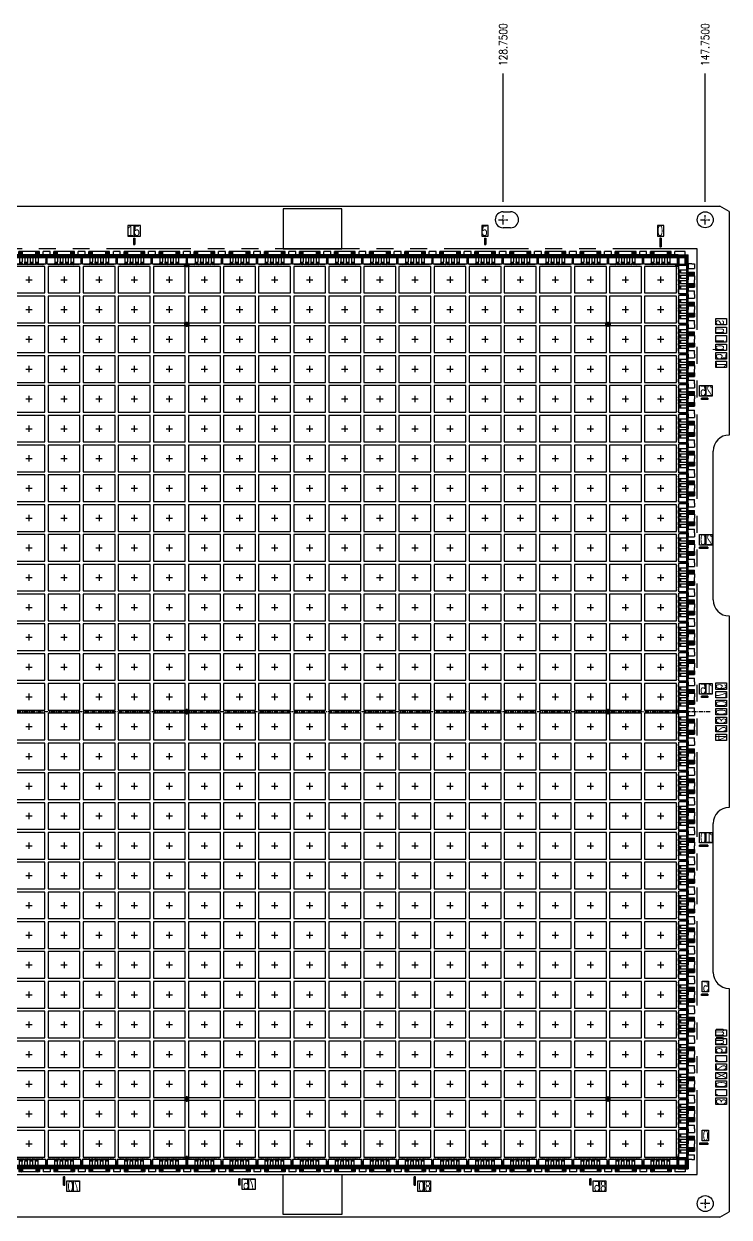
# Model space of a CAD drawing. Extents: x 24 to 818, y 14 to 516.
# Drawn here: x 537.4 to 670.1, y 289.8 to 514.1 of the extents above; entities that cross this region are included whole.
import ezdxf

# ---------------------------------------------------------------- set-up
doc = ezdxf.new("R2010")
doc.units = 0
doc.header["$LTSCALE"] = 12.7
doc.header["$MEASUREMENT"] = 0
doc.header["$PDMODE"] = 2
doc.linetypes.add('CENTER', pattern=[2, 1.25, -0.25, 0.25, -0.25])
doc.linetypes.add('PHANTOM', pattern=[2.5, 1.25, -0.25, 0.25, -0.25, 0.25, -0.25])
doc.layers.get('0').update_dxf_attribs({"linetype": 'CONTINUOUS'})
doc.layers.get('DEFPOINTS').update_dxf_attribs({"linetype": 'CONTINUOUS'})
for name, color, linetype in [('SH-02_CENTER', 2, 'CENTER'), ('SH-02_DIM', 4, 'CONTINUOUS'), ('SH-02_HATCH', 10, 'CONTINUOUS'), ('SH-02_HIDDEN', 6, 'CONTINUOUS'), ('SH-02_MISC', 5, 'CONTINUOUS'), ('SH-02_OBJECT', 7, 'CONTINUOUS'), ('SH-02_PHANTOM', 1, 'PHANTOM')]:
    doc.layers.add(name, color=color, linetype=linetype)
doc.styles.get("Standard").update_dxf_attribs({"font": 'simplex.shx', "width": 0.82})
doc.dimstyles.get("Standard").update_dxf_attribs({"dimtxt": 0.18, "dimasz": 0.18, "dimexe": 0.18, "dimexo": 0.0625, "dimgap": 0.09, "dimtad": 0, "dimtih": 1, "dimtoh": 1, "dimdec": 4, "dimzin": 0, "dimdsep": 46, "dimtxsty": 'STANDARD', "dimcen": 0.09, "dimadec": 0, "dimazin": 0, "dimtfac": 1, "dimtdec": 4, "dimtofl": 0, "dimtmove": 0, "dimatfit": 3, "dimfxl": 1, "dimtolj": 1, "dimtzin": 0, "dimarcsym": 0})

# ---------------------------------------------------------------- blocks, each defined once
blk = doc.blocks.new('*D11')
at = {"layer": 'DEFPOINTS', "color": 0, "ltscale": 0.05, "transparency": 16777216}
for p in [(627.57, 504.76), (627.57, 478.11), (370.07, 384.79)]:
    blk.add_point(p, dxfattribs=at)
at = {"layer": 'SH-02_DIM', "ltscale": 0.05, "transparency": 16777216}
blk.add_line((627.57, 480.65), (627.57, 504.76), dxfattribs=at)
at = {"layer": 'SH-02_DIM', "ltscale": 0.05, "transparency": 16777216, "insert": (627.57, 509.74), "char_height": 1.524, "attachment_point": 5, "rotation": 90}
blk.add_mtext('\\A1; 128.7500', dxfattribs=at)
blk = doc.blocks.new('_Open30')
at = {"color": 0, "lineweight": -2}
for p, q in [((-1, 0.268), (0, 0)), ((0, 0), (-1, -0.268)), ((0, 0), (-1, 0))]:
    blk.add_line(p, q, dxfattribs=at)
blk = doc.blocks.new('*D12')
at = {"layer": 'DEFPOINTS', "color": 0, "ltscale": 0.05, "transparency": 16777216}
for p in [(665.57, 504.76), (665.57, 478.11), (370.07, 384.79)]:
    blk.add_point(p, dxfattribs=at)
at = {"layer": 'SH-02_DIM', "ltscale": 0.05, "transparency": 16777216}
blk.add_line((665.57, 480.65), (665.57, 504.76), dxfattribs=at)
at = {"layer": 'SH-02_DIM', "ltscale": 0.05, "transparency": 16777216, "insert": (665.57, 509.74), "char_height": 1.524, "attachment_point": 5, "rotation": 90}
blk.add_mtext('\\A1; 147.7500', dxfattribs=at)
blk = doc.blocks.new('corner')
at = {"layer": 'SH-02_HATCH', "ltscale": 0.05}
h = blk.add_hatch(dxfattribs=at)
h.set_pattern_fill('ANSI31', color=256)
h.paths.add_polyline_path([(79.67, 300.39), (79.57, 300.39), (79.57, 300.59), (79.57, 300.69), (79.47, 300.69), (79.27, 300.69), (79.27, 300.79), (77.77, 300.79), (77.77, 300.59), (77.77, 298.89), (78.37, 298.89), (79.67, 298.89)])
h.paths.add_polyline_path([(78.37, 299.49), (78.37, 300.64), (79.52, 300.64), (79.52, 299.49)], flags=16)
at = {"layer": 'SH-02_OBJECT', "ltscale": 0.05}
for p, q in [((76.57, 300.59), (76.57, 300.79)), ((77.07, 300.59), (76.57, 300.59)), ((77.07, 300.59), (77.77, 300.59)), ((77.77, 300.59), (77.77, 300.79)), ((77.77, 300.59), (77.77, 298.89)), ((78.37, 298.89), (77.77, 298.89)), ((79.67, 298.89), (78.37, 298.89)), ((78.37, 298.89), (78.37, 298.29)), ((78.37, 298.29), (79.67, 298.29))]:
    blk.add_line(p, q, dxfattribs=at)
blk.add_lwpolyline([(79.52, 300.64), (78.37, 300.64), (78.37, 299.49), (79.52, 299.49)], close=True, dxfattribs=at)
blk = doc.blocks.new('A$C69FE2559')
at = {"layer": 'SH-02_CENTER', "ltscale": 0.05}
for p, q in [((1.2, 1.5), (1.8, 1.5)), ((1.5, 1.8), (1.5, 1.2))]:
    blk.add_line(p, q, dxfattribs=at)
at = {"layer": 'SH-02_MISC', "ltscale": 0.05}
blk.add_lwpolyline([(0, 0.25), (3, 0.25), (3, 2.75), (0, 2.75)], close=True, dxfattribs=at)
blk = doc.blocks.new('A$Cd491f884')
at = {"layer": 'SH-02_HATCH', "ltscale": 0.05}
h = blk.add_hatch(dxfattribs=at)
h.set_pattern_fill('ANSI31', color=256)
h.set_pattern_definition([(45, (-79.67464, -298.28592), (-0.08838835, 0.08838835), [])])
h.paths.add_polyline_path([(6.6, 2.1), (6.5, 2.1), (6.5, 2.3), (6.5, 2.4), (6.4, 2.4), (6.2, 2.4), (6.2, 2.5), (0.4, 2.5), (0.4, 2.4), (0.2, 2.4), (0.1, 2.4), (0.1, 2.3), (0.1, 2.1), (0, 2.1), (0, 0.6), (0.68, 0.6), (1.38, 0.6), (1.38, 0), (2.08, 0), (2.08, 0.6), (4.58, 0.6), (4.58, 0), (5.28, 0), (5.28, 0.6), (5.98, 0.6), (6.6, 0.6)])
h.paths.add_polyline_path([(0.15, 1.2), (0.15, 2.35), (1.45, 2.35, -0.267949), (1.54, 2.3), (1.58, 2.3, -0.258777), (1.72, 2.38), (1.88, 2.38, -0.258777), (2.02, 2.3), (2.06, 2.3, -0.267949), (2.15, 2.35), (2.45, 2.35, -0.267949), (2.54, 2.3), (2.58, 2.3, -0.258777), (2.72, 2.38), (2.88, 2.38, -0.258777), (3.02, 2.3), (3.06, 2.3, -0.267949), (3.15, 2.35), (3.45, 2.35, -0.267949), (3.54, 2.3), (3.58, 2.3, -0.258777), (3.72, 2.38), (3.88, 2.38, -0.258777), (4.02, 2.3), (4.06, 2.3, -0.267949), (4.15, 2.35), (4.45, 2.35, -0.267949), (4.54, 2.3), (4.58, 2.3, -0.258777), (4.72, 2.38), (4.88, 2.38, -0.258777), (5.02, 2.3), (5.06, 2.3, -0.267949), (5.15, 2.35), (6.45, 2.35), (6.45, 1.2)], flags=16)
h.paths.add_polyline_path([(2.45, 1.5), (2.45, 1.95), (2.55, 1.95), (2.55, 2.05), (3.05, 2.05), (3.05, 1.95), (3.15, 1.95), (3.15, 1.5)], flags=0)
h.paths.add_polyline_path([(3.45, 1.5), (3.45, 1.95), (3.55, 1.95), (3.55, 2.05), (4.05, 2.05), (4.05, 1.95), (4.15, 1.95), (4.15, 1.5)], flags=0)
h.paths.add_polyline_path([(2.15, 1.5), (1.45, 1.5), (1.45, 1.95), (1.55, 1.95), (1.55, 2.05), (2.05, 2.05), (2.05, 1.95), (2.15, 1.95)], flags=0)
h.paths.add_polyline_path([(4.45, 1.5), (4.45, 1.95), (4.55, 1.95), (4.55, 2.05), (5.05, 2.05), (5.05, 1.95), (5.15, 1.95), (5.15, 1.5)], flags=0)
at = {"layer": 'SH-02_HIDDEN'}
for p, q in [((2.06, 2.3), (1.54, 2.3)), ((3.06, 2.3), (2.54, 2.3)), ((4.06, 2.3), (3.54, 2.3)), ((5.06, 2.3), (4.54, 2.3)), ((2.05, 2.05), (1.55, 2.05)), ((3.05, 2.05), (2.55, 2.05)), ((4.05, 2.05), (3.55, 2.05)), ((5.05, 2.05), (4.55, 2.05))]:
    blk.add_line(p, q, dxfattribs=at)
at = {"layer": 'SH-02_OBJECT'}
for p, q in [((1.55, 1.95), (1.55, 2.25)), ((2.05, 2.25), (2.05, 1.95)), ((2.15, 2.35), (2.45, 2.35)), ((2.55, 2.25), (2.55, 1.95)), ((3.05, 1.95), (3.05, 2.25)), ((3.15, 2.35), (3.45, 2.35)), ((3.55, 1.95), (3.55, 2.25)), ((4.15, 2.35), (4.45, 2.35)), ((1.38, 0.6), (0.68, 0.6)), ((1.38, 0.6), (1.38, 0)), ((2.08, 0), (1.38, 0)), ((5.28, 0), (4.58, 0)), ((5.28, 0.6), (5.28, 0)), ((5.98, 0.6), (5.28, 0.6))]:
    blk.add_line(p, q, dxfattribs=at)
at = {"layer": 'SH-02_OBJECT', "linetype": 'Continuous', "ltscale": 1.25}
for p, q in [((1.72, 2.38), (1.88, 2.38)), ((2.72, 2.38), (2.88, 2.38)), ((3.72, 2.38), (3.88, 2.38)), ((4.05, 1.95), (4.05, 2.25)), ((4.55, 1.95), (4.55, 2.25)), ((4.72, 2.38), (4.88, 2.38)), ((5.05, 1.95), (5.05, 2.25)), ((1.55, 1.2), (1.55, 1.95)), ((2.05, 1.2), (2.05, 1.95)), ((2.55, 1.2), (2.55, 1.95)), ((3.05, 1.2), (3.05, 1.95)), ((3.55, 1.2), (3.55, 1.95)), ((4.05, 1.2), (4.05, 1.95)), ((4.55, 1.2), (4.55, 1.95)), ((5.05, 1.2), (5.05, 1.95))]:
    blk.add_line(p, q, dxfattribs=at)
at = {"layer": 'SH-02_OBJECT', "ltscale": 0.05}
for p, q in [((0.68, 0.6), (0, 0.6)), ((0.68, 0), (0, 0)), ((6.45, 1.2), (0.15, 1.2)), ((0.68, 0.6), (0.68, 0)), ((4.58, 0.6), (2.08, 0.6)), ((2.08, 0.6), (2.08, 0)), ((4.58, 0), (2.08, 0)), ((4.58, 0.6), (4.58, 0)), ((6.6, 0.6), (5.98, 0.6)), ((5.98, 0.6), (5.98, 0)), ((6.6, 0), (5.98, 0))]:
    blk.add_line(p, q, dxfattribs=at)
at = {"layer": 'SH-02_OBJECT'}
for points in [[(1.45, 2.35), (0.15, 2.35), (0.15, 1.2)], [(6.45, 1.2), (6.45, 2.35), (5.15, 2.35)]]:
    blk.add_lwpolyline(points, dxfattribs=at)
for centre, start, end in [((1.45, 2.25), 0, 90), ((2.15, 2.25), 90, 180), ((2.45, 2.25), 0, 90), ((3.15, 2.25), 90, 180), ((3.45, 2.25), 0, 90), ((4.15, 2.25), 90, 180), ((4.45, 2.25), 0, 90), ((5.15, 2.25), 90, 180)]:
    blk.add_arc(centre, 0.1, start, end, dxfattribs=at)
at = {"layer": 'SH-02_OBJECT', "linetype": 'Continuous', "ltscale": 1.25}
for centre, start, end in [((1.72, 2.21), 90, 180), ((1.88, 2.21), 0, 90), ((2.72, 2.21), 90, 180), ((2.88, 2.21), 0, 90), ((3.72, 2.21), 90, 180), ((3.88, 2.21), 0, 90), ((4.72, 2.21), 90, 180), ((4.88, 2.21), 0, 90)]:
    blk.add_arc(centre, 0.17, start, end, dxfattribs=at)
blk = doc.blocks.new('A$C84f42695')
at = {"layer": 'SH-02_HATCH', "ltscale": 0.05}
h = blk.add_hatch(dxfattribs=at)
h.set_pattern_fill('ANSI31', color=256, scale=0.5)
h.set_pattern_definition([(45, (-38.28732, -150.39296), (-0.044194174, 0.044194174), [])])
h.paths.add_polyline_path([(1.55, 2.6), (1.5, 2.6), (1.5, 2.7), (1.5, 2.75), (1.45, 2.75), (1.35, 2.75), (1.35, 2.8), (0.6, 2.8), (0.6, 2.45), (0.6, 2.1), (0, 2.1), (0, 1.75), (0.6, 1.75), (0.6, 1.4), (0.6, 1.05), (0, 1.05), (0, 0.7), (0.6, 0.7), (0.6, 0.35), (0.6, 0), (1.35, 0), (1.35, 0.05), (1.45, 0.05), (1.5, 0.05), (1.5, 0.1), (1.5, 0.2), (1.55, 0.2)])
h.paths.add_polyline_path([(0.75, 2.73), (1.47, 2.73), (1.47, 2.35, -0.267949), (1.45, 2.31), (1.45, 2.29, -0.258777), (1.49, 2.21), (1.49, 2.13, -0.258777), (1.45, 2.06), (1.45, 2.04, -0.267949), (1.47, 2), (1.47, 1.85, -0.267949), (1.45, 1.81), (1.45, 1.79, -0.258777), (1.49, 1.71), (1.49, 1.63, -0.258777), (1.45, 1.56), (1.45, 1.54, -0.267949), (1.47, 1.5), (1.47, 1.35, -0.267949), (1.45, 1.31), (1.45, 1.29, -0.258777), (1.49, 1.21), (1.49, 1.13, -0.258777), (1.45, 1.06), (1.45, 1.04, -0.267949), (1.47, 1), (1.47, 0.85, -0.267949), (1.45, 0.81), (1.45, 0.79, -0.258777), (1.49, 0.71), (1.49, 0.63, -0.258777), (1.45, 0.56), (1.45, 0.54, -0.267949), (1.47, 0.5), (1.47, 0.08), (0.75, 0.08)], flags=16)
h.paths.add_polyline_path([(0.95, 1.85), (1.27, 1.85), (1.27, 1.8), (1.32, 1.8), (1.32, 1.55), (1.27, 1.55), (1.27, 1.5), (0.95, 1.5)], flags=0)
h.paths.add_polyline_path([(0.95, 2), (0.95, 2.35), (1.27, 2.35), (1.27, 2.3), (1.32, 2.3), (1.32, 2.05), (1.27, 2.05), (1.27, 2)], flags=0)
h.paths.add_polyline_path([(0.95, 1.35), (1.27, 1.35), (1.27, 1.3), (1.32, 1.3), (1.32, 1.05), (1.27, 1.05), (1.27, 1), (0.95, 1)], flags=0)
h.paths.add_polyline_path([(0.95, 0.85), (1.27, 0.85), (1.27, 0.8), (1.32, 0.8), (1.32, 0.55), (1.27, 0.55), (1.27, 0.5), (0.95, 0.5)], flags=0)
at = {"layer": 'SH-02_HIDDEN'}
for p, q in [((1.32, 2.3), (1.32, 2.05)), ((1.45, 2.31), (1.45, 2.04)), ((1.32, 1.8), (1.32, 1.55)), ((1.32, 1.3), (1.32, 1.05)), ((1.45, 1.81), (1.45, 1.54)), ((1.45, 1.31), (1.45, 1.04)), ((1.32, 0.8), (1.32, 0.55)), ((1.45, 0.81), (1.45, 0.54))]:
    blk.add_line(p, q, dxfattribs=at)
at = {"layer": 'SH-02_OBJECT', "ltscale": 0.05}
for p, q in [((0, 2.8), (0, 2.45)), ((0.6, 2.45), (0, 2.45)), ((0.6, 2.8), (0.6, 2.45)), ((0.6, 2.1), (0.6, 2.45)), ((0.75, 2.73), (0.75, 0.08)), ((0.6, 2.1), (0, 2.1)), ((0, 1.75), (0, 2.1)), ((0.6, 1.75), (0, 1.75)), ((0, 1.75), (0, 1.4)), ((0, 1.05), (0, 1.4)), ((0.6, 1.75), (0.6, 1.4)), ((0.6, 1.05), (0.6, 1.4)), ((1.47, 2), (1.47, 1.85)), ((1.47, 1.5), (1.47, 1.35)), ((0.6, 1.05), (0, 1.05)), ((0, 1.05), (0, 0.7)), ((0.6, 0.7), (0, 0.7)), ((0.6, 0.35), (0, 0.35)), ((0, 0), (0, 0.35)), ((0.6, 0.7), (0.6, 0.35)), ((0.6, 0), (0.6, 0.35)), ((1.47, 1), (1.47, 0.85))]:
    blk.add_line(p, q, dxfattribs=at)
at = {"layer": 'SH-02_OBJECT'}
for p, q in [((0.75, 2.73), (1.47, 2.73)), ((1.47, 2.35), (1.47, 2.73)), ((1.27, 1.3), (1.42, 1.3)), ((0.75, 0.08), (1.47, 0.08)), ((1.42, 1.05), (1.27, 1.05)), ((1.27, 0.8), (1.42, 0.8)), ((1.42, 0.55), (1.27, 0.55)), ((1.47, 0.08), (1.47, 0.5))]:
    blk.add_line(p, q, dxfattribs=at)
at = {"layer": 'SH-02_OBJECT', "linetype": 'Continuous', "ltscale": 1.25}
for p, q in [((0.75, 2.3), (1.32, 2.3)), ((0.75, 2.3), (1.32, 2.3)), ((1.36, 2.3), (1.27, 2.3)), ((1.27, 2.3), (1.42, 2.3)), ((1.32, 2.05), (0.75, 2.05)), ((0.75, 1.8), (1.27, 1.8)), ((1.32, 1.55), (0.75, 1.55)), ((0.75, 1.3), (1.27, 1.3)), ((1.25, 1.8), (1.42, 1.8)), ((1.27, 2.05), (1.42, 2.05)), ((1.27, 1.55), (1.36, 1.55)), ((1.27, 1.55), (1.42, 1.55)), ((1.49, 2.13), (1.49, 2.21)), ((1.49, 1.63), (1.49, 1.71)), ((1.49, 1.13), (1.49, 1.21)), ((1.27, 1.05), (0.75, 1.05)), ((0.75, 0.8), (1.27, 0.8)), ((1.32, 0.55), (0.75, 0.55)), ((1.49, 0.63), (1.49, 0.71))]:
    blk.add_line(p, q, dxfattribs=at)
for centre, start, end in [((1.4, 2.21), 360, 90), ((1.4, 2.13), 270, 0), ((1.4, 1.71), 360, 90), ((1.4, 1.63), 270, 0), ((1.4, 1.21), 360, 90), ((1.4, 1.13), 270, 0), ((1.4, 0.71), 360, 90), ((1.4, 0.63), 270, 0)]:
    blk.add_arc(centre, 0.085, start, end, dxfattribs=at)
at = {"layer": 'SH-02_OBJECT'}
for centre, start, end in [((1.42, 2.35), 270, 0), ((1.42, 2), 0, 90), ((1.42, 1.85), 270, 0), ((1.42, 1.5), 0, 90), ((1.42, 1.35), 270, 0), ((1.42, 1), 0, 90), ((1.42, 0.85), 270, 0), ((1.42, 0.5), 0, 90)]:
    blk.add_arc(centre, 0.05, start, end, dxfattribs=at)
blk = doc.blocks.new('A$Ce872bf26')
at = {"layer": 'SH-02_HIDDEN', "ltscale": 0.05}
for p, q in [((0.1, 0.25), (0.1, 0.15)), ((0.25, 0.3), (0.15, 0.3)), ((0.15, 0.15), (0.25, 0.25)), ((0.25, 0.1), (0.15, 0.1)), ((0.3, 0.25), (0.3, 0.15))]:
    blk.add_line(p, q, dxfattribs=at)
at = {"layer": 'SH-02_OBJECT', "ltscale": 0.05}
for p, q in [((0, 0.15), (0, 0.25)), ((0, 0.25), (0.1, 0.25)), ((0.1, 0.15), (0, 0.15)), ((0.1, 0.25), (0.15, 0.25)), ((0.15, 0.15), (0.1, 0.15)), ((0.15, 0.3), (0.15, 0.4)), ((0.15, 0.4), (0.25, 0.4)), ((0.15, 0.25), (0.15, 0.3)), ((0.15, 0.1), (0.15, 0.15)), ((0.15, 0), (0.15, 0.1)), ((0.25, 0.4), (0.25, 0.3)), ((0.25, 0.3), (0.25, 0.25)), ((0.25, 0.25), (0.3, 0.25)), ((0.3, 0.15), (0.25, 0.15)), ((0.25, 0.15), (0.25, 0.1)), ((0.25, 0.1), (0.25, 0)), ((0.3, 0.25), (0.4, 0.25)), ((0.4, 0.15), (0.3, 0.15)), ((0.4, 0.25), (0.4, 0.15)), ((0.25, 0), (0.15, 0))]:
    blk.add_line(p, q, dxfattribs=at)

msp = doc.modelspace()

# ---------------------------------------------------------------- linework, layer by layer
at = {"layer": 'SH-02_CENTER', "ltscale": 0.05}
for p, q in [((627.57464, 476.38592), (627.57464, 478.10592)), ((665.57464, 476.38592), (665.57464, 478.10592)), ((626.71464, 477.24592), (628.43464, 477.24592)), ((664.71464, 477.24592), (666.43464, 477.24592)), ((666.48126, 384.78592), (73.66801, 384.78592)), ((666.43464, 292.32592), (664.71464, 292.32592)), ((665.57464, 293.18592), (665.57464, 291.46592))]:
    msp.add_line(p, q, dxfattribs=at)
at = {"layer": 'SH-02_HIDDEN', "ltscale": 0.05}
for p, q in [((666.07464, 443.71092), (664.87464, 443.71092)), ((664.87464, 443.46092), (664.87464, 443.71092)), ((666.07464, 443.46092), (664.87464, 443.46092)), ((666.07464, 443.71092), (666.07464, 443.46092)), ((666.07464, 415.71092), (664.47464, 415.71092)), ((664.47464, 415.46092), (664.47464, 415.71092)), ((666.07464, 415.46092), (664.47464, 415.46092)), ((666.07464, 415.71092), (666.07464, 415.46092)), ((666.07464, 387.71092), (664.87464, 387.71092)), ((664.87464, 387.46092), (664.87464, 387.71092)), ((666.07464, 387.46092), (664.87464, 387.46092)), ((666.07464, 387.71092), (666.07464, 387.46092)), ((666.07464, 359.71092), (664.47464, 359.71092)), ((664.47464, 359.46092), (664.47464, 359.71092)), ((666.07464, 359.46092), (664.47464, 359.46092)), ((666.07464, 359.71092), (666.07464, 359.46092)), ((666.07464, 331.71092), (664.87464, 331.71092)), ((664.87464, 331.46092), (664.87464, 331.71092)), ((666.07464, 331.46092), (664.87464, 331.46092)), ((666.07464, 331.71092), (666.07464, 331.46092)), ((666.07464, 303.71092), (664.47464, 303.71092)), ((664.47464, 303.71092), (664.47464, 303.46092)), ((666.07464, 303.46092), (664.47464, 303.46092)), ((666.07464, 303.71092), (666.07464, 303.46092)), ((544.84964, 295.78592), (544.84964, 297.38592)), ((545.09964, 297.38592), (544.84964, 297.38592)), ((545.09964, 295.78592), (545.09964, 297.38592)), ((578.09964, 296.98592), (577.84964, 296.98592)), ((577.84964, 295.78592), (577.84964, 296.98592)), ((578.09964, 295.78592), (578.09964, 296.98592)), ((610.84964, 295.78592), (610.84964, 297.38592)), ((611.09964, 297.38592), (610.84964, 297.38592)), ((611.09964, 295.78592), (611.09964, 297.38592)), ((644.09964, 296.98592), (643.84964, 296.98592)), ((643.84964, 295.78592), (643.84964, 296.98592)), ((644.09964, 295.78592), (644.09964, 296.98592)), ((544.84964, 295.78592), (545.09964, 295.78592)), ((578.09964, 295.78592), (577.84964, 295.78592)), ((610.84964, 295.78592), (611.09964, 295.78592)), ((644.09964, 295.78592), (643.84964, 295.78592))]:
    msp.add_line(p, q, dxfattribs=at)
at = {"layer": 'SH-02_OBJECT'}
for p, q in [((71.80669, 479.78592), (668.34259, 479.78592)), ((627.57464, 478.74592), (628.97464, 478.74592)), ((670.07464, 478.78592), (668.34259, 479.78592)), ((670.07464, 478.78592), (670.07464, 436.78592)), ((628.97464, 475.74592), (627.57464, 475.74592)), ((667.07464, 405.78592), (667.07464, 433.78592)), ((670.07464, 402.78592), (670.07464, 366.78592)), ((667.07464, 335.78592), (667.07464, 363.78592)), ((670.07464, 332.78592), (670.07464, 290.78592)), ((668.34259, 289.78592), (71.80669, 289.78592)), ((668.34259, 289.78592), (670.07464, 290.78592))]:
    msp.add_line(p, q, dxfattribs=at)
at = {"layer": 'SH-02_OBJECT', "ltscale": 0.05}
for p, q in [((558.04964, 473.78592), (558.29964, 473.78592)), ((558.04964, 473.78592), (558.04964, 472.58592)), ((558.29964, 473.78592), (558.29964, 472.58592)), ((624.04964, 473.78592), (624.29964, 473.78592)), ((624.04964, 473.78592), (624.04964, 472.58592)), ((624.29964, 473.78592), (624.29964, 472.58592)), ((657.29964, 473.78592), (657.04964, 473.78592)), ((657.04964, 473.78592), (657.04964, 472.18592)), ((657.29964, 473.78592), (657.29964, 472.18592)), ((558.04964, 472.58592), (558.29964, 472.58592)), ((624.04964, 472.58592), (624.29964, 472.58592)), ((657.04964, 472.18592), (657.29964, 472.18592))]:
    msp.add_line(p, q, dxfattribs=at)
at = {"layer": 'SH-02_OBJECT'}
for centre in [(665.57464, 477.24592), (665.57464, 292.32592)]:
    msp.add_circle(centre, 1.5, dxfattribs=at)
for centre, radius, start, end in [((627.57464, 477.24592), 1.5, 90, 270), ((628.97464, 477.24592), 1.5, 270, 90), ((670.07464, 433.78592), 3, 90, 180), ((670.07464, 405.78592), 3, 180, 270), ((670.07464, 363.78592), 3, 90, 180), ((670.07464, 335.78592), 3, 180, 270)]:
    msp.add_arc(centre, radius, start, end, dxfattribs=at)
at = {"layer": 'SH-02_PHANTOM'}
for p, q in [((664.07464, 471.78592), (76.07464, 471.78592)), ((664.07464, 297.78592), (664.07464, 471.78592))]:
    msp.add_line(p, q, dxfattribs=at)
at = {"layer": 'SH-02_PHANTOM', "linetype": 'Continuous'}
msp.add_line((76.07464, 297.78592), (664.07464, 297.78592), dxfattribs=at)
at = {"layer": 'SH-02_PHANTOM'}
for points in [[(586.19964, 479.28592), (586.19964, 471.78592), (597.19964, 471.78592), (597.19964, 479.28592)], [(556.97464, 474.18592), (558.17464, 474.18592), (558.17464, 476.18592), (556.97464, 476.18592)], [(558.17464, 474.18592), (559.37464, 474.18592), (559.37464, 476.18592), (558.17464, 476.18592)], [(623.57464, 474.18592), (624.77464, 474.18592), (624.77464, 476.18592), (623.57464, 476.18592)], [(656.57464, 474.18592), (657.77464, 474.18592), (657.77464, 476.18592), (656.57464, 476.18592)], [(662.32464, 470.38592), (77.82464, 470.38592), (77.82464, 299.18592), (662.32464, 299.18592)], [(667.57464, 457.47376), (667.57464, 458.67376), (669.57464, 458.67376), (669.57464, 457.47376)], [(667.57464, 455.87376), (667.57464, 457.07376), (669.57464, 457.07376), (669.57464, 455.87376)], [(667.57464, 454.27376), (667.57464, 455.47376), (669.57464, 455.47376), (669.57464, 454.27376)], [(667.57464, 452.67376), (667.57464, 453.87376), (669.57464, 453.87376), (669.57464, 452.67376)], [(667.57464, 451.07376), (667.57464, 452.27376), (669.57464, 452.27376), (669.57464, 451.07376)], [(667.57464, 449.47376), (667.57464, 450.67376), (669.57464, 450.67376), (669.57464, 449.47376)], [(665.67464, 444.11092), (664.47464, 444.11092), (664.47464, 446.11092), (665.67464, 446.11092)], [(666.87464, 444.11092), (665.67464, 444.11092), (665.67464, 446.11092), (666.87464, 446.11092)], [(665.67464, 416.11092), (664.47464, 416.11092), (664.47464, 418.11092), (665.67464, 418.11092)], [(666.87464, 416.11092), (665.67464, 416.11092), (665.67464, 418.11092), (666.87464, 418.11092)], [(665.67464, 388.11092), (664.47464, 388.11092), (664.47464, 390.11092), (665.67464, 390.11092)], [(666.87464, 388.11092), (665.67464, 388.11092), (665.67464, 390.11092), (666.87464, 390.11092)], [(667.57464, 388.98592), (667.57464, 390.18592), (669.57464, 390.18592), (669.57464, 388.98592)], [(667.57464, 387.38592), (667.57464, 388.58592), (669.57464, 388.58592), (669.57464, 387.38592)], [(667.57464, 385.78592), (667.57464, 386.98592), (669.57464, 386.98592), (669.57464, 385.78592)], [(667.57464, 384.18592), (667.57464, 385.38592), (669.57464, 385.38592), (669.57464, 384.18592)], [(667.57464, 382.58592), (667.57464, 383.78592), (669.57464, 383.78592), (669.57464, 382.58592)], [(667.57464, 380.98592), (667.57464, 382.18592), (669.57464, 382.18592), (669.57464, 380.98592)], [(667.57464, 379.38592), (667.57464, 380.58592), (669.57464, 380.58592), (669.57464, 379.38592)], [(665.67464, 360.11092), (664.47464, 360.11092), (664.47464, 362.11092), (665.67464, 362.11092)], [(666.87464, 360.11092), (665.67464, 360.11092), (665.67464, 362.11092), (666.87464, 362.11092)], [(666.17464, 332.11092), (664.97464, 332.11092), (664.97464, 334.11092), (666.17464, 334.11092)], [(667.57464, 323.78768), (667.57464, 324.98768), (669.57464, 324.98768), (669.57464, 323.78768)], [(667.57464, 322.18768), (667.57464, 323.38768), (669.57464, 323.38768), (669.57464, 322.18768)], [(667.57464, 320.58768), (667.57464, 321.78768), (669.57464, 321.78768), (669.57464, 320.58768)], [(667.57464, 318.98768), (667.57464, 320.18768), (669.57464, 320.18768), (669.57464, 318.98768)], [(667.57464, 317.38768), (667.57464, 318.58768), (669.57464, 318.58768), (669.57464, 317.38768)], [(667.57464, 315.78768), (667.57464, 316.98768), (669.57464, 316.98768), (669.57464, 315.78768)], [(667.57464, 314.18768), (667.57464, 315.38768), (669.57464, 315.38768), (669.57464, 314.18768)], [(667.57464, 312.58768), (667.57464, 313.78768), (669.57464, 313.78768), (669.57464, 312.58768)], [(667.57464, 310.98768), (667.57464, 312.18768), (669.57464, 312.18768), (669.57464, 310.98768)], [(666.17464, 304.11092), (664.97464, 304.11092), (664.97464, 306.11092), (666.17464, 306.11092)], [(546.69964, 294.58592), (545.49964, 294.58592), (545.49964, 296.58592), (546.69964, 296.58592)], [(547.89964, 294.58592), (546.69964, 294.58592), (546.69964, 296.58592), (547.89964, 296.58592)], [(579.69964, 294.98592), (578.49964, 294.98592), (578.49964, 296.98592), (579.69964, 296.98592)], [(580.89964, 294.98592), (579.69964, 294.98592), (579.69964, 296.98592), (580.89964, 296.98592)], [(586.19964, 290.28592), (586.19964, 297.78592), (597.19964, 297.78592), (597.19964, 290.28592)], [(612.69964, 294.58592), (611.49964, 294.58592), (611.49964, 296.58592), (612.69964, 296.58592)], [(613.89964, 294.58592), (612.69964, 294.58592), (612.69964, 296.58592), (613.89964, 296.58592)], [(645.69964, 294.58592), (644.49964, 294.58592), (644.49964, 296.58592), (645.69964, 296.58592)], [(646.89964, 294.58592), (645.69964, 294.58592), (645.69964, 296.58592), (646.89964, 296.58592)]]:
    msp.add_lwpolyline(points, close=True, dxfattribs=at)

# ---------------------------------------------------------------- block references
at = {"layer": 'SH-02_HATCH', "rotation": 180}
msp.add_blockref('corner', (740.14928, 769.57184), dxfattribs=at)
at = {"layer": 'SH-02_HATCH', "xscale": -1}
msp.add_blockref('corner', (740.14928, 0), dxfattribs=at)
at = {"layer": 'SH-02_HIDDEN', "ltscale": 0.05, "xscale": -1, "rotation": 180, "row_count": 1, "column_count": 88, "row_spacing": 5.599999999999999, "column_spacing": -6.599999999999909}
msp.add_blockref('A$Cd491f884', (79.67464, 471.28592), dxfattribs=at)
at = {"layer": 'SH-02_HIDDEN', "ltscale": 0.05, "yscale": 2, "zscale": 2}
for p, xscale, rotation in [((568.47464, 469.18592), 2, 179.9999999992471), ((660.87464, 469.18592), 2, 180), ((660.87464, 469.18592), 2, 179.9999999992471), ((568.47464, 457.98592), 2, 179.9999999992471), ((647.67464, 457.98592), 2, 179.9999999992471), ((568.47464, 384.38592), -2, 359.9999999997988), ((647.67464, 384.38592), -2, 359.9999999997988), ((660.87464, 384.38592), -2, 359.9999999997988), ((568.47464, 311.58592), -2, 2.558e-12), ((647.67464, 311.58592), -2, 2.558e-12), ((568.47464, 300.38592), -2, 2.558e-12), ((660.87464, 300.38592), -2, 2.558e-12)]:
    msp.add_blockref('A$Ce872bf26', p, dxfattribs=dict(at, xscale=xscale, rotation=rotation))
at = {"layer": 'SH-02_HIDDEN', "ltscale": 0.05, "xscale": -2, "yscale": 2, "zscale": 2, "row_count": 30, "column_count": 1, "row_spacing": 5.599999999980582, "column_spacing": 0}
msp.add_blockref('A$C84f42695', (663.57464, 300.78592), dxfattribs=at)
at = {"layer": 'SH-02_HIDDEN', "ltscale": 0.05, "row_count": 1, "column_count": 88, "row_spacing": 5.599999999999999, "column_spacing": 6.599999999999909}
msp.add_blockref('A$Cd491f884', (79.67464, 298.28592), dxfattribs=at)
at = {"layer": 'SH-02_HIDDEN', "ltscale": 0.05, "xscale": -2, "yscale": 2, "zscale": 2}
msp.add_blockref('A$Ce872bf26', (660.87464, 300.38592), dxfattribs=at)
at = {"layer": 'SH-02_MISC', "ltscale": 0.05, "xscale": 2, "yscale": 2, "zscale": 2, "row_count": 30, "column_count": 88, "row_spacing": 5.599999999999999, "column_spacing": 6.599999999999999}
msp.add_blockref('A$C69FE2559', (79.97464, 300.58592), dxfattribs=at)

# ---------------------------------------------------------------- texts
at = {"layer": 'SH-02_HIDDEN', "extrusion": (0, 0, -1), "attachment_point": 1}
for s, insert, char_height, width, text_direction in [('{\\fSwis721 BdCnOul BT|b0|i0|c0|p82;s}', (669.57464, 457.47376), 2, 1.2, (0, 1, 0)), ('{\\fSwis721 BdCnOul BT|b0|i0|c0|p82;n}', (669.57464, 455.87376), 2, 1.2, (0, 1, 0)), ('{\\fSwis721 BdCnOul BT|b0|i0|c0|p82;p}', (669.57464, 452.67376), 2, 1.2, (0, 1, 0)), ('{\\fSwis721 BdCnOul BT|b0|i0|c0|p82;i}', (669.57464, 454.27376), 2, 1.2, (0, 1, 0)), ('{\\fSwis721 BdCnOul BT|b0|i0|c0|p82;5}', (669.57464, 451.07376), 2, 1.2, (0, 1, 0)), ('{\\fSwis721 BdCnOul BT|b0|i0|c0|p82;1}', (669.57464, 449.47376), 2, 1.2, (0, 1, 0)), ('{\\fSwis721 BdCnOul BT|b0|i0|c0|p82;5}', (665.67464, 446.11092), 2, 1.2, (-1, 0, 0)), ('{\\fSwis721 BdCnOul BT|b0|i0|c0|p82;2}', (666.87464, 446.11092), 2, 1.2, (-1, 0, 0)), ('{\\fSwis721 BdCnOul BT|b0|i0|c0|p82;0}', (665.67464, 418.11092), 2, 1.2, (-1, 0, 0)), ('{\\fSwis721 BdCnOul BT|b0|i0|c0|p82;2}', (666.87464, 418.11092), 2, 1.2, (-1, 0, 0)), ('{\\fSwis721 BdCnOul BT|b0|i0|c0|p82;5}', (665.67464, 390.11092), 2, 1.2, (-1, 0, 0)), ('{\\fSwis721 BdCnOul BT|b0|i0|c0|p82;1}', (666.87464, 390.11092), 2, 1.2, (-1, 0, 0)), ('{\\fSwis721 BdCnOul BT|b0|i0|c0|p82;6}', (669.57464, 388.98592), 2.0000001, 1.2000001, (0, 1, 0)), ('\\pxi-0.28089,l0.28089;{\\fSwis721 BdCnOul BT|b0|i0|c0|p82;7}', (669.57464, 387.38592), 2.0000001, 1.2000001, (0, 1, 0)), ('{\\fSwis721 BdCnOul BT|b0|i0|c0|p82;0}', (669.57464, 385.78592), 2.0000001, 1.2000001, (0, 1, 0)), ('{\\fSwis721 BdCnOul BT|b0|i0|c0|p82;0}', (669.57464, 384.18592), 2.0000001, 1.2000001, (0, 1, 0)), ('{\\fSwis721 BdCnOul BT|b0|i0|c0|p82;3}', (669.57464, 382.58592), 2.0000001, 1.2000001, (0, 1, 0)), ('{\\fSwis721 BdCnOul BT|b0|i0|c0|p82;2}', (669.57464, 380.98592), 2.0000001, 1.2000001, (0, 1, 0)), ('{\\fSwis721 BdCnOul BT|b0|i0|c0|p82;4}', (669.57464, 379.38592), 2.0000001, 1.2000001, (0, 1, 0)), ('{\\fSwis721 BdCnOul BT|b0|i0|c0|p82;0}', (665.67464, 362.11092), 2, 1.2, (-1, 0, 0)), ('{\\fSwis721 BdCnOul BT|b0|i0|c0|p82;1}', (666.87464, 362.11092), 2, 1.2, (-1, 0, 0)), ('{\\fSwis721 BdCnOul BT|b0|i0|c0|p82;5}', (666.17464, 334.11092), 2, 1.2, (-1, 0, 0)), ('\\pt1.52538;{\\fSwis721 BdCnOul BT|b0|i0|c0|p82;m}', (669.57464, 323.78768), 2, 1.2, (0, 1, 0)), ('{\\fSwis721 BdCnOul BT|b0|i0|c0|p82;m}', (669.57464, 322.18768), 2, 1.2, (0, 1, 0)), ('{\\fSwis721 BdCnOul BT|b0|i0|c0|p82;5}', (669.57464, 320.58768), 2, 1.2, (0, 1, 0)), ('{\\fSwis721 BdCnOul BT|b0|i0|c0|p82;.}', (669.57464, 318.98768), 2, 1.2, (0, 1, 0)), ('{\\fSwis721 BdCnOul BT|b0|i0|c0|p82;2}', (669.57464, 317.38768), 2, 1.2, (0, 1, 0)), ('{\\fSwis721 BdCnOul BT|b0|i0|c0|p82;X}', (669.57464, 315.78768), 2, 1.2, (0, 1, 0)), ('{\\fSwis721 BdCnOul BT|b0|i0|c0|p82;0}', (669.57464, 314.18768), 2, 1.2, (0, 1, 0)), ('{\\fSwis721 BdCnOul BT|b0|i0|c0|p82;3}', (669.57464, 310.98768), 2, 1.2, (0, 1, 0)), ('{\\fSwis721 BdCnOul BT|b0|i0|c0|p82;.}', (669.57464, 312.58768), 2, 1.2, (0, 1, 0)), ('{\\fSwis721 BdCnOul BT|b0|i0|c0|p82;0}', (666.17464, 306.11092), 2, 1.2, (-1, 0, 0)), ('{\\fSwis721 BdCnOul BT|b0|i0|c0|p82;0}', (546.69964, 296.58592), 2, 1.2, (-1, 0, 0)), ('{\\fSwis721 BdCnOul BT|b0|i0|c0|p82;7}', (547.89964, 296.58592), 2, 1.2, (-1, 0, 0)), ('{\\fSwis721 BdCnOul BT|b0|i0|c0|p82;5}', (579.69964, 296.98592), 2, 1.2, (-1, 0, 0)), ('{\\fSwis721 BdCnOul BT|b0|i0|c0|p82;7}', (580.89964, 296.98592), 2, 1.2, (-1, 0, 0)), ('{\\fSwis721 BdCnOul BT|b0|i0|c0|p82;0}', (612.69964, 296.58592), 2, 1.2, (-1, 0, 0)), ('{\\fSwis721 BdCnOul BT|b0|i0|c0|p82;8}', (613.89964, 296.58592), 2, 1.2, (-1, 0, 0)), ('{\\fSwis721 BdCnOul BT|b0|i0|c0|p82;5}', (645.69964, 296.58592), 2, 1.2, (-1, 0, 0)), ('{\\fSwis721 BdCnOul BT|b0|i0|c0|p82;8}', (646.89964, 296.58592), 2, 1.2, (-1, 0, 0))]:
    msp.add_mtext(s, dxfattribs=dict(at, insert=insert, char_height=char_height, width=width, text_direction=text_direction))
at = {"layer": 'SH-02_OBJECT', "char_height": 2, "width": 1.2, "attachment_point": 1}
for s, insert in [('{\\fSwis721 BdCnOul BT|b0|i0|c0|p82;1}', (556.97464, 476.18592)), ('{\\fSwis721 BdCnOul BT|b0|i0|c0|p82;5}', (558.17464, 476.18592)), ('{\\fSwis721 BdCnOul BT|b0|i0|c0|p82;5}', (623.57464, 476.18592)), ('{\\fSwis721 BdCnOul BT|b0|i0|c0|p82;0}', (656.57464, 476.18592))]:
    msp.add_mtext(s, dxfattribs=dict(at, insert=insert))

# ---------------------------------------------------------------- dimensions: what is measured, and where the dimension line sits
at = {"layer": 'SH-02_DIM', "ltscale": 0.05}
for feature_location, picture, middle in [((627.57464, 478.10592), '*D11', (627.57464, 509.74458)), ((665.57464, 478.10592), '*D12', (665.57464, 509.74458))]:
    dim = msp.add_ordinate_dim(feature_location=feature_location, offset=(0, 26.65372), dtype=1, origin=(370.07464, 384.78592), dimstyle='STANDARD', override={"dimscale": 25.4, "dimtxt": 0.06, "dimasz": 0.125, "dimexe": 0.1, "dimexo": 0.1, "dimgap": 0.01, "dimtih": 0, "dimtoh": 0, "dimlfac": 0.5, "dimzin": 1, "dimpost": ' <>\\X', "dimblk": 'Open30', "dimcen": -0.09, "dimclrd": 256, "dimclre": 256, "dimclrt": 256, "dimazin": 1, "dimtp": 0.03, "dimtm": 0.03, "dimtofl": 1, "dimldrblk": 'Open30', "dimlwd": -1, "dimlwe": -1}, dxfattribs=at)
    dim.commit()
    dim.dimension.update_dxf_attribs({"geometry": picture, "text_midpoint": middle})

doc.saveas('drawing.dxf')
